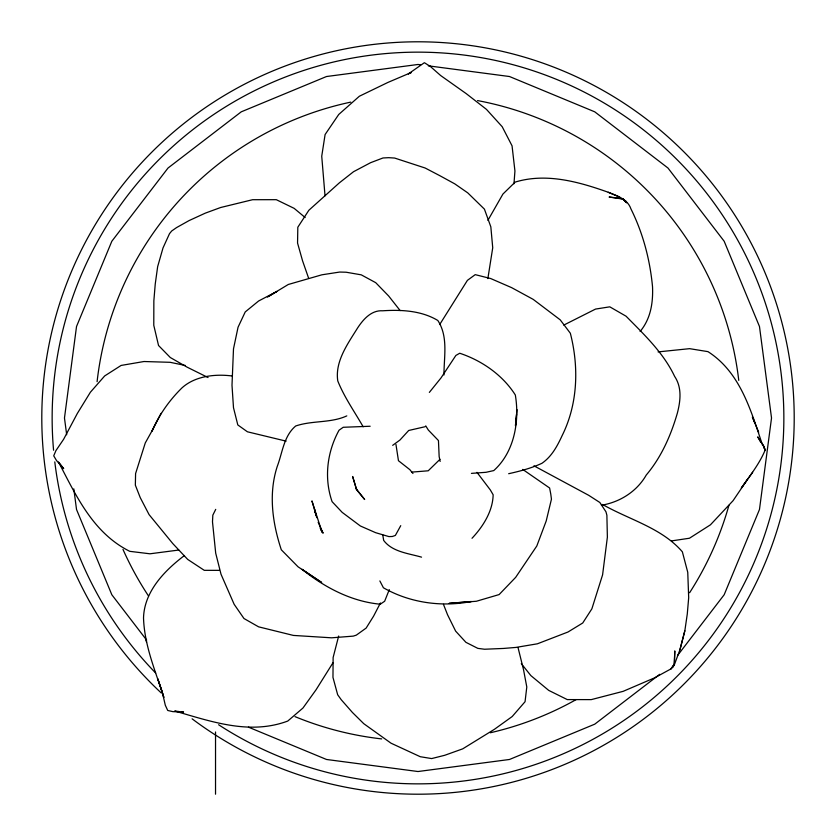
<?xml version="1.0" encoding="UTF-8"?>
<svg xmlns="http://www.w3.org/2000/svg" width="836" height="836" viewBox="0 0 836 836"><rect width="100%" height="100%" fill="white"/><g stroke="black" fill="none" stroke-linecap="round" stroke-linejoin="round"><path stroke-width="1.25" d="M443.968 374.988C443.916 356.794 448.451 336.699 437.824 320.481C421.543 310.626 401.217 309.55 382.71 310.793C371.383 310.02 363.305 319.3 357.651 327.879C347.86 343.659 334.828 361.403 337.765 380.902C344.254 397.215 354.506 411.615 363.158 426.788M429.349 392.397L440.99 377.956L455.871 355.446L459.737 353.241C481.891 360.609 502.687 375.03 515.321 394.979C519.773 421.292 514.265 452.318 493.752 470.584L486.04 472.298L471.431 473.375M513.973 183.774L514.934 171.025L512.05 145.819L502.196 126.717L486.447 109.359L466.195 93.611L440.676 75.553L430.321 66.431L424.385 62.7L408.334 73.923L411.291 72.481L387.894 82.44L359.355 96.244L338.737 114.469L325.099 134.544L321.735 156.217L325.026 195.854M517.003 409.588L515.467 425.608L516.564 414.384M521.288 663.617L530.87 675.603L548.719 690.39L567.268 699.586L591.271 699.617L623.144 691.341L654.578 677.85L670.9 668.936L674.276 664.975L679.95 649.729L684.841 630.793L687.286 613.969L688.686 597.688L687.756 572.326L682.364 551.823C662.196 528.404 630.752 520.159 604.501 505.55L602.192 504.432M487.869 278.576L492.728 247.78L490.836 226.849L484.42 209.136L467.752 192.865L454.753 183.847L439.809 175.675L425.148 168.015L394.644 158.056L388.709 157.68L382.992 157.973L370.609 162.686L353.544 171.704L339.353 182.854L308.86 210.254L297.815 227.235L297.553 243.067L302.559 260.801L308.672 278.367M679.95 649.729L684.841 630.793M338.664 636.029L333.125 657.535L332.968 677.4L337.671 694.758L341.245 699.742L352.437 712.481L363.764 723.683L391.06 743.214L420.268 756.716L431.648 758.576L444.752 755.284L462.705 748.857L494.473 729.274L512.217 716.515L525.06 701.707L526.795 686.993L523.535 669.74L518.08 647.775M389.294 589.599L384.654 601.251L380.265 604.198C351.402 601.565 324.431 587.332 302.099 569.316L321.682 582.514L298.034 566.798L281.314 549.795C272.431 522.991 268.335 493.668 277.28 466.331C282.505 452.579 283.77 435.984 295.693 425.994C312.225 420.32 330.816 423.267 346.804 415.889M215.719 509.364L212.835 515.143L212.49 521.821L215.698 553.171L221.028 574.28L234.153 604.313L243.976 618.525L258.585 626.833L293.394 635.423L331.631 637.816L353.252 636.123L356.303 635.151L366.147 628.076L373.598 616.142L380.432 602.955M161.066 413.339L151.964 431.157C159.07 414.907 169.28 400.35 181.934 387.925C195.007 375.991 215.186 373.755 232.23 375.991M487.9 220.359L502.917 194.067L515.175 182.091C546.18 172.624 578.742 181.767 608.263 192.27C617.041 195.864 627.522 198.926 630.94 208.927C643.041 233.223 649.99 259.787 652.529 286.758C653.177 302.831 650.721 318.788 640.104 331.505M400.747 525.656L395.365 535.448L392.303 536.493L388.918 536.597L375.657 532.689L360.358 525.98L342.185 512.374L332.101 501.673C323.856 478.067 327.095 451.962 339.04 430.226L343.209 427.28L370.16 426.245M153.364 428.45L145.276 442.944L135.589 473.563L135.348 485.152L140.239 497.619L149.09 514.631L172.812 543.599L187.672 559.399L204.277 570.33L219.46 570.361M752.64 472.298L741.323 488.046C749.808 475.893 759.401 463.907 765.107 450.186L763.184 445.118L757.729 436.862L760.718 442.296M332.916 662.875L316.071 689.763L302.966 708.019L287.751 721.06C249.64 735.262 211.571 721.614 174.661 711.008M439.705 324.514L467.408 280.363L475.224 274.647L490.669 278.534L511.663 287.657L533.19 299.372L560.193 319.822L570.34 333.24C579.014 366.994 577.885 403.872 562.21 435.462C557.298 446.058 551.823 456.446 541.968 463.28C531.33 468.212 520.065 471.19 508.664 473.709M747.06 480.01L733.057 500.701L710.433 524.83L689.449 538.238L671.486 540.913M677.473 655.602L724.164 594.762L759.475 509.5L771.523 418L759.475 326.5L724.164 241.238L667.974 168.026L594.762 111.836L509.5 76.525L428.314 65.835M472.016 538.279C483.02 526.596 492.812 511.193 493.146 494.776L490.335 489.948L476.98 472.361M659.729 674.307L594.762 724.164L509.5 759.475L418 771.523L326.5 759.475L248.438 727.142M392.68 445.337L399.953 440.029L408.7 430.477L425.054 426.726M184.474 555.501C164.535 570.601 144.252 591.439 143.52 617.929C144.388 645.695 155.59 671.381 163.866 697.454L157.805 678.874L162.205 691.79L165.309 705.25L167.722 710.464L172.874 711.645L183.575 712.032L181.224 711.77M439.955 459.33L428.21 470.793L411.542 472.131M268.513 296.435L288.263 284.491L321.902 274.804L339.688 272.055L346.125 272.222L361.267 274.845L375.709 282.672L388.635 295.965L400.151 310.584M267.384 297.125L276.946 291.409L258.617 300.991L245.23 311.933L238.051 327.231L233.495 348.842L232 385.218L233.495 407.717L237.811 424.939L247.425 431.794L286.131 441.136M563.777 325.089L595.525 309.08L609.789 306.833L626.08 316.217C644.117 334.546 663.429 352.75 674.589 376.325C682.072 387.444 680.546 400.747 677.39 413.005C670.921 435.357 661.38 457.135 646.259 475.036C636.886 491.463 619.915 502.206 601.45 505.237M178.789 550.036L149.968 553.798L129.768 551.332C93.193 533.065 76.4 496.323 58.53 461.995M658.068 351.904L689.606 348.664L707.967 351.642C740.445 372.448 751.073 411.061 762.651 445.515M175.361 711.122L178.883 711.509M420.581 64.811L418 64.477L326.5 76.525L241.238 111.836L168.026 168.026L111.836 241.238L76.525 326.5L64.477 418L66.681 434.751M421.543 557.152C408.616 553.39 392.272 551.969 383.672 540.411L382.752 534.883M185.393 365.489L170.157 362.312L144.001 361.518L121.115 365.436L104.678 375.939L90.382 392.241L77.34 413.444L63.599 439.318L55.907 450.646L53.723 455.819L56.482 460.479L63.693 468.641L59.45 463.123M608.263 192.27L619.58 197.045M208.039 377.538L187.139 367.171L170.304 357.526L158.537 345.498L153.782 325.308L153.855 300.814L155.245 284L157.659 266.611L163.01 247.937L169.489 233.693L171.683 230.997L176.563 227.591L189.072 220.589L205.332 213.128L220.652 207.506L252.597 199.71L276.298 199.679L294.147 208.352L305.171 217.538M533.953 465.819L588.722 495.32L599.83 502.478L605.964 511.81L606.884 515.258L607.375 537.151L602.589 574.855L591.867 608.848L582.734 622.998L567.978 632.016L537.402 643.804L515.854 647.43L503.512 648.443L484.535 649.238L477.837 648.37L465.924 642.33L455.641 631.128L447.542 614.732L443.446 604.323M429.704 66.054L430.321 66.431M522.719 469.414L549.607 487.994L550.767 494.034L551.447 499.176L546.201 520.985L536.817 545.971L515.676 577.342L499.123 594.574L476.395 601.251L449.162 603.352L471.337 601.502C441.627 607.302 409.828 602.829 383.421 587.781L379.857 580.947M412.953 473.5L409.859 469.675L398.458 460.709L395.961 444.438M146.655 640.136L111.836 594.762L76.525 509.5L73.808 488.882M425.733 425.869L428.335 430.049L438.451 440.551L439.151 456.56L440.154 461.441M355.77 487.503L357.505 490.868L364.663 499.5L356.366 488.997L352.635 476.489L356.669 489.802L355.77 487.503L356 488.078M758.691 432.264L752.379 416.986L754.699 422.702M318.161 522.281L323.104 533.201L320.261 527.986L322.038 532.208L311.933 500.9L316.165 515.404M316.186 515.436L314.503 509.563L316.771 517.672M145.892 639.665L146.582 642.215M215.531 731.97L215.531 794.2M161.233 692.95A376.2 376.2 0 0 1 295.495 62.303A376.2 376.2 0 0 1 789.623 476.53A376.2 376.2 0 0 1 192.102 718.824M53.567 450.238A365.854 365.854 0 0 1 466.624 55.395A365.854 365.854 0 0 1 761.063 545.114A365.854 365.854 0 0 1 218.614 724.749M155.705 673.043A365.854 365.854 0 0 1 54.789 461.88M728.929 505.31A322.957 322.957 0 0 1 689.616 592.724M576.119 699.607A322.957 322.957 0 0 1 490.314 732.764M381.686 738.909A322.957 322.957 0 0 1 295.014 716.63M148.515 595.995A322.957 322.957 0 0 1 122.976 549.398M97.091 381.686A322.957 322.957 0 0 1 350.765 102.117M477.575 100.581A322.957 322.957 0 0 1 738.763 380.39M674.798 651.119L674.276 664.923L670.9 668.936L674.485 664.003L672.416 667.462L674.276 664.923L674.798 651.119M618.431 198.059L609.078 197.045L622.642 199.041L626.164 201.591L622.757 198.916L618.431 198.059M623.583 199.668L622.757 198.916L626.634 202.793L623.583 199.668M764.637 448.827L763.184 445.118L765.107 450.186L764.637 448.827"/></g></svg>
